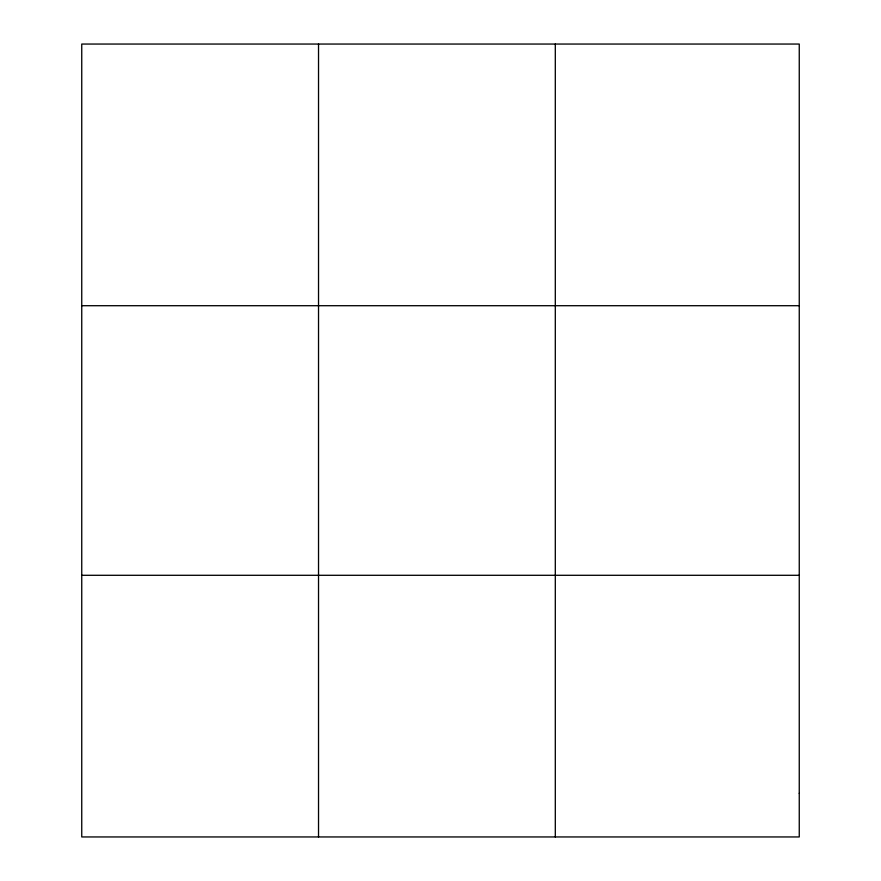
<?xml version="1.0" encoding="UTF-8"?>
<svg xmlns="http://www.w3.org/2000/svg" width="881" height="881" viewBox="0 0 881 881"><rect width="100%" height="100%" fill="white"/><g stroke="black" fill="none" stroke-linecap="round" stroke-linejoin="round"><path stroke-width="1.32" d="M318.526 44.05L318.526 836.95M555.305 44.05L555.305 836.95M81.746 305.707L799.254 305.707M81.746 575.293L799.254 575.293M799.254 793.341L799.254 836.95L81.746 836.95L81.746 44.05L799.254 44.05L799.254 793.341"/></g></svg>
